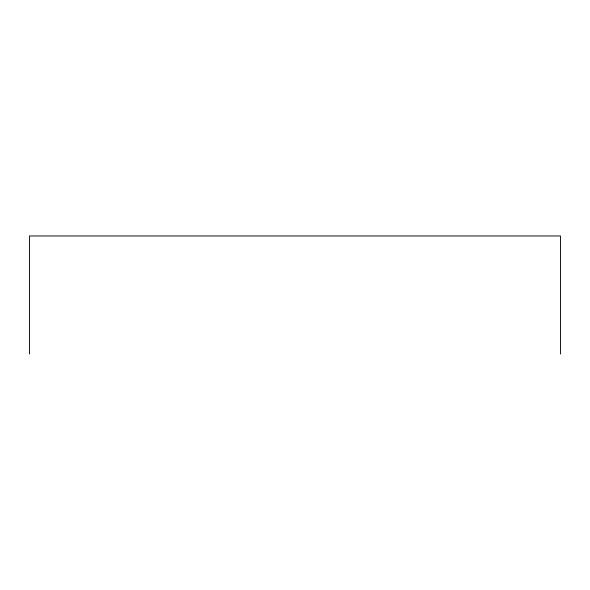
<?xml version="1.0" encoding="UTF-8"?>
<svg xmlns="http://www.w3.org/2000/svg" width="590" height="590" viewBox="0 0 590 590"><rect width="100%" height="100%" fill="white"/><g stroke="black" fill="none" stroke-linecap="round" stroke-linejoin="round"><path stroke-width="0.89" d="M560.5 354.03L560.5 235.97L29.5 235.97L29.5 354.03"/></g></svg>
